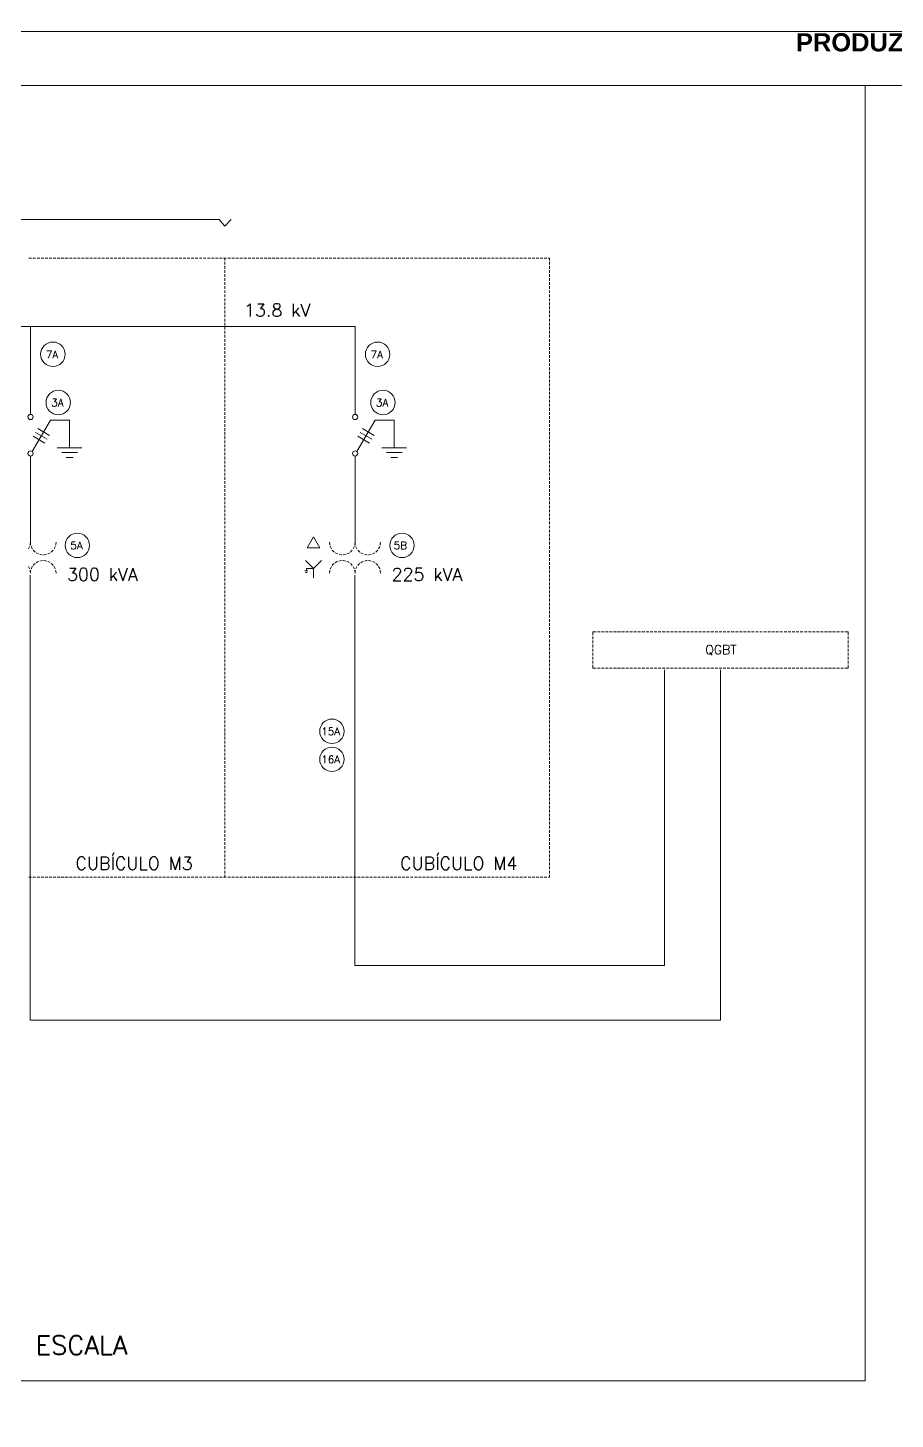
# Model space of a CAD drawing. Header units: inches. Extents: x 5 to 1823, y 18 to 726.
# Drawn here: x 224.7 to 385, y 355.5 to 612.6 of the extents above; entities that cross this region are included whole.
import ezdxf

# ---------------------------------------------------------------- set-up
doc = ezdxf.new("R2010")
doc.units = ezdxf.units.IN
doc.header["$MEASUREMENT"] = 0
for name, color, linetype, true_color in [('PDF2_ENIT-EL00132', 7, 'Continuous', 0x00dddd), ('PDF2_ENIT-EL01132', 7, 'Continuous', 0x00dddd), ('PDF2_ENIT-EL20009', 7, 'Continuous', 0xdcdcdc)]:
    doc.layers.add(name, color=color, linetype=linetype, true_color=true_color)
for name, color, linetype in [('PDF2_ENIT-EL20002', 6, 'Continuous'), ('PDF2_ENIT-EL20006', 6, 'Continuous'), ('PDF2_ENIT-EL2T001', 1, 'Continuous'), ('PDF2_Layer 1', 7, 'Continuous'), ('PDF2_Texto', 1, 'Continuous')]:
    doc.layers.add(name, color=color, linetype=linetype)
doc.styles.add('PDF Arial Bold', font='arialbd.ttf')
doc.styles.add('PDF RomanS', font='romans__.ttf')

msp = doc.modelspace()

# ---------------------------------------------------------------- linework, layer by layer
at = {"layer": 'PDF2_ENIT-EL00132', "lineweight": 5}
for points in [[(262.27, 577.15), (261.15, 575.92), (260.05, 577.15), (172.26, 577.15), (171.16, 578.41), (170.04, 577.15), (82.25, 577.15), (81.15, 575.92), (80.05, 577.15)], [(228.88, 540.11), (232.43, 540.11), (232.43, 534.99)], [(288.9, 540.11), (292.42, 540.11), (292.42, 534.99)], [(230.16, 534.99), (234.7, 534.99)], [(290.15, 534.99), (294.69, 534.99)], [(230.97, 534.09), (233.87, 534.09)], [(231.8, 533.19), (233.06, 533.19)], [(290.99, 534.09), (293.88, 534.09)], [(291.79, 533.19), (293.05, 533.19)]]:
    msp.add_lwpolyline(points, dxfattribs=at)
for centre in [(229.34, 552.26), (289.36, 552.26), (230.33, 543.35), (290.35, 543.35), (233.86, 516.95), (293.87, 516.95), (280.92, 482.59), (280.92, 477.41)]:
    msp.add_circle(centre, 2.26, dxfattribs=at)
at = {"layer": 'PDF2_ENIT-EL01132', "lineweight": 5}
for points in [[(225.4, 570.01), (224.91, 570.01)], [(226.14, 570.01), (225.65, 570.01)], [(226.91, 570.01), (226.41, 570.01)], [(227.65, 570.01), (227.15, 570.01)], [(228.41, 570.01), (227.9, 570.01)], [(229.15, 570.01), (228.66, 570.01)], [(229.89, 570.01), (229.4, 570.01)], [(230.66, 570.01), (230.16, 570.01)], [(231.4, 570.01), (230.9, 570.01)], [(232.16, 570.01), (231.64, 570.01)], [(232.9, 570.01), (232.41, 570.01)], [(233.67, 570.01), (233.15, 570.01)], [(234.41, 570.01), (233.91, 570.01)], [(235.15, 570.01), (234.65, 570.01)], [(235.91, 570.01), (235.39, 570.01)], [(236.65, 570.01), (236.16, 570.01)], [(237.41, 570.01), (236.9, 570.01)], [(238.16, 570.01), (237.66, 570.01)], [(238.9, 570.01), (238.4, 570.01)], [(239.66, 570.01), (239.14, 570.01)], [(240.4, 570.01), (239.91, 570.01)], [(241.16, 570.01), (240.65, 570.01)], [(241.91, 570.01), (241.41, 570.01)], [(242.65, 570.01), (242.15, 570.01)], [(243.41, 570.01), (242.92, 570.01)], [(244.15, 570.01), (243.66, 570.01)], [(244.91, 570.01), (244.4, 570.01)], [(245.65, 570.01), (245.16, 570.01)], [(246.4, 570.01), (245.9, 570.01)], [(247.16, 570.01), (246.67, 570.01)], [(247.9, 570.01), (247.41, 570.01)], [(248.66, 570.01), (248.15, 570.01)], [(249.4, 570.01), (248.91, 570.01)], [(250.15, 570.01), (249.65, 570.01)], [(250.91, 570.01), (250.41, 570.01)], [(251.65, 570.01), (251.16, 570.01)], [(252.41, 570.01), (251.9, 570.01)], [(253.15, 570.01), (252.66, 570.01)], [(253.89, 570.01), (253.4, 570.01)], [(254.66, 570.01), (254.16, 570.01)], [(255.4, 570.01), (254.91, 570.01)], [(256.16, 570.01), (255.65, 570.01)], [(256.9, 570.01), (256.41, 570.01)], [(257.64, 570.01), (257.15, 570.01)], [(258.41, 570.01), (257.91, 570.01)], [(259.15, 570.01), (258.65, 570.01)], [(259.91, 570.01), (259.4, 570.01)], [(260.65, 570.01), (260.16, 570.01)], [(224.91, 455.66), (225.4, 455.66)], [(225.65, 455.66), (226.14, 455.66)], [(226.41, 455.66), (226.91, 455.66)], [(227.15, 455.66), (227.65, 455.66)], [(227.9, 455.66), (228.41, 455.66)], [(228.66, 455.66), (229.15, 455.66)], [(229.4, 455.66), (229.89, 455.66)], [(230.16, 455.66), (230.66, 455.66)], [(230.9, 455.66), (231.4, 455.66)], [(231.64, 455.66), (232.16, 455.66)], [(232.41, 455.66), (232.9, 455.66)], [(233.15, 455.66), (233.67, 455.66)], [(233.91, 455.66), (234.41, 455.66)], [(234.65, 455.66), (235.15, 455.66)], [(235.39, 455.66), (235.91, 455.66)], [(236.16, 455.66), (236.65, 455.66)], [(236.9, 455.66), (237.41, 455.66)], [(237.66, 455.66), (238.16, 455.66)], [(238.4, 455.66), (238.9, 455.66)], [(239.14, 455.66), (239.66, 455.66)], [(239.91, 455.66), (240.4, 455.66)], [(240.65, 455.66), (241.16, 455.66)], [(241.41, 455.66), (241.91, 455.66)], [(242.15, 455.66), (242.65, 455.66)], [(242.92, 455.66), (243.41, 455.66)], [(243.66, 455.66), (244.15, 455.66)], [(244.4, 455.66), (244.91, 455.66)], [(245.16, 455.66), (245.65, 455.66)], [(245.9, 455.66), (246.4, 455.66)], [(246.67, 455.66), (247.16, 455.66)], [(247.41, 455.66), (247.9, 455.66)], [(248.15, 455.66), (248.66, 455.66)], [(248.91, 455.66), (249.4, 455.66)], [(249.65, 455.66), (250.15, 455.66)], [(250.41, 455.66), (250.91, 455.66)], [(251.16, 455.66), (251.65, 455.66)], [(251.9, 455.66), (252.41, 455.66)], [(252.66, 455.66), (253.15, 455.66)], [(253.4, 455.66), (253.89, 455.66)], [(254.16, 455.66), (254.66, 455.66)], [(254.91, 455.66), (255.4, 455.66)], [(255.65, 455.66), (256.16, 455.66)], [(256.41, 455.66), (256.9, 455.66)], [(257.15, 455.66), (257.64, 455.66)], [(257.91, 455.66), (258.41, 455.66)], [(258.65, 455.66), (259.15, 455.66)], [(259.4, 455.66), (259.91, 455.66)], [(260.16, 455.66), (260.65, 455.66)]]:
    msp.add_lwpolyline(points, close=True, dxfattribs=at)
for points in [[(261.39, 570.01), (260.9, 570.01), (261.15, 570.01), (261.15, 569.58)], [(261.15, 569.34), (261.15, 568.84)], [(261.15, 568.6), (261.15, 568.08)], [(261.66, 570.01), (262.16, 570.01)], [(262.4, 570.01), (262.9, 570.01)], [(263.14, 570.01), (263.66, 570.01)], [(263.91, 570.01), (264.4, 570.01)], [(264.65, 570.01), (265.17, 570.01)], [(265.41, 570.01), (265.91, 570.01)], [(266.15, 570.01), (266.65, 570.01)], [(266.89, 570.01), (267.41, 570.01)], [(267.66, 570.01), (268.15, 570.01)], [(268.4, 570.01), (268.92, 570.01)], [(269.16, 570.01), (269.66, 570.01)], [(269.9, 570.01), (270.4, 570.01)], [(270.64, 570.01), (271.16, 570.01)], [(271.41, 570.01), (271.9, 570.01)], [(272.15, 570.01), (272.66, 570.01)], [(272.91, 570.01), (273.41, 570.01)], [(273.65, 570.01), (274.15, 570.01)], [(274.42, 570.01), (274.91, 570.01)], [(275.16, 570.01), (275.65, 570.01)], [(275.9, 570.01), (276.41, 570.01)], [(276.66, 570.01), (277.15, 570.01)], [(277.4, 570.01), (277.9, 570.01)], [(278.17, 570.01), (278.66, 570.01)], [(278.91, 570.01), (279.4, 570.01)], [(279.65, 570.01), (280.16, 570.01)], [(280.41, 570.01), (280.9, 570.01)], [(281.15, 570.01), (281.65, 570.01)], [(281.91, 570.01), (282.41, 570.01)], [(282.66, 570.01), (283.15, 570.01)], [(283.4, 570.01), (283.91, 570.01)], [(284.16, 570.01), (284.65, 570.01)], [(284.9, 570.01), (285.39, 570.01)], [(285.66, 570.01), (286.16, 570.01)], [(286.41, 570.01), (286.9, 570.01)], [(287.15, 570.01), (287.66, 570.01)], [(287.91, 570.01), (288.4, 570.01)], [(288.65, 570.01), (289.14, 570.01)], [(289.41, 570.01), (289.91, 570.01)], [(290.15, 570.01), (290.65, 570.01)], [(290.9, 570.01), (291.41, 570.01)], [(291.66, 570.01), (292.15, 570.01)], [(292.4, 570.01), (292.89, 570.01)], [(293.16, 570.01), (293.66, 570.01)], [(293.9, 570.01), (294.4, 570.01)], [(294.65, 570.01), (295.16, 570.01)], [(295.41, 570.01), (295.9, 570.01)], [(296.15, 570.01), (296.67, 570.01)], [(296.91, 570.01), (297.41, 570.01)], [(297.65, 570.01), (298.15, 570.01)], [(298.39, 570.01), (298.91, 570.01)], [(299.16, 570.01), (299.65, 570.01)], [(299.9, 570.01), (300.42, 570.01)], [(300.66, 570.01), (301.16, 570.01)], [(301.4, 570.01), (301.9, 570.01)], [(302.14, 570.01), (302.66, 570.01)], [(302.91, 570.01), (303.4, 570.01)], [(303.65, 570.01), (304.16, 570.01)], [(304.41, 570.01), (304.91, 570.01)], [(305.15, 570.01), (305.65, 570.01)], [(305.92, 570.01), (306.41, 570.01)], [(306.66, 570.01), (307.15, 570.01)], [(307.4, 570.01), (307.91, 570.01)], [(308.16, 570.01), (308.66, 570.01)], [(308.9, 570.01), (309.4, 570.01)], [(309.67, 570.01), (310.16, 570.01)], [(310.41, 570.01), (310.9, 570.01)], [(311.15, 570.01), (311.66, 570.01)], [(311.91, 570.01), (312.4, 570.01)], [(312.65, 570.01), (313.15, 570.01)], [(313.41, 570.01), (313.91, 570.01)], [(314.16, 570.01), (314.65, 570.01)], [(314.9, 570.01), (315.41, 570.01)], [(315.66, 570.01), (316.15, 570.01)], [(316.4, 570.01), (316.9, 570.01)], [(317.16, 570.01), (317.66, 570.01)], [(317.91, 570.01), (318.4, 570.01)], [(318.65, 570.01), (319.16, 570.01)], [(319.41, 570.01), (319.9, 570.01)], [(320.15, 570.01), (320.64, 570.01)], [(320.91, 570.01), (321.16, 570.01), (321.16, 569.58)], [(321.16, 569.34), (321.16, 568.84)], [(321.16, 568.6), (321.16, 568.08)], [(261.15, 567.83), (261.15, 567.34)], [(261.15, 567.09), (261.15, 566.6)], [(261.15, 566.33), (261.15, 565.84)], [(321.16, 567.83), (321.16, 567.34)], [(321.16, 567.09), (321.16, 566.6)], [(321.16, 566.33), (321.16, 565.84)], [(261.15, 565.59), (261.15, 565.09)], [(261.15, 564.85), (261.15, 564.33)], [(261.15, 564.08), (261.15, 563.59)], [(261.15, 563.34), (261.15, 562.85)], [(321.16, 565.59), (321.16, 565.09)], [(321.16, 564.85), (321.16, 564.33)], [(321.16, 564.08), (321.16, 563.59)], [(321.16, 563.34), (321.16, 562.85)], [(261.15, 562.58), (261.15, 562.09)], [(261.15, 561.84), (261.15, 561.34)], [(261.15, 561.1), (261.15, 560.58)], [(321.16, 562.58), (321.16, 562.09)], [(321.16, 561.84), (321.16, 561.34)], [(321.16, 561.1), (321.16, 560.58)], [(261.15, 560.33), (261.15, 559.84)], [(261.15, 559.59), (261.15, 559.1)], [(261.15, 558.83), (261.15, 558.34)], [(261.15, 558.09), (261.15, 557.6)], [(321.16, 560.33), (321.16, 559.84)], [(321.16, 559.59), (321.16, 559.1)], [(321.16, 558.83), (321.16, 558.34)], [(321.16, 558.09), (321.16, 557.6)], [(261.15, 557.35), (261.15, 556.83)], [(261.15, 556.59), (261.15, 556.09)], [(261.15, 555.84), (261.15, 555.35)], [(321.16, 557.35), (321.16, 556.83)], [(321.16, 556.59), (321.16, 556.09)], [(321.16, 555.84), (321.16, 555.35)], [(261.15, 555.08), (261.15, 554.59)], [(261.15, 554.34), (261.15, 553.85)], [(261.15, 553.6), (261.15, 553.08)], [(261.15, 552.84), (261.15, 552.34)], [(321.16, 555.08), (321.16, 554.59)], [(321.16, 554.34), (321.16, 553.85)], [(321.16, 553.6), (321.16, 553.08)], [(321.16, 552.84), (321.16, 552.34)], [(261.15, 552.09), (261.15, 551.58)], [(261.15, 551.33), (261.15, 550.84)], [(261.15, 550.59), (261.15, 550.1)], [(321.16, 552.09), (321.16, 551.58)], [(321.16, 551.33), (321.16, 550.84)], [(321.16, 550.59), (321.16, 550.1)], [(261.15, 549.85), (261.15, 549.33)], [(261.15, 549.09), (261.15, 548.59)], [(261.15, 548.35), (261.15, 547.83)], [(321.16, 549.85), (321.16, 549.33)], [(321.16, 549.09), (321.16, 548.59)], [(321.16, 548.35), (321.16, 547.83)], [(261.15, 547.58), (261.15, 547.09)], [(261.15, 546.84), (261.15, 546.35)], [(261.15, 546.1), (261.15, 545.58)], [(261.15, 545.34), (261.15, 544.84)], [(321.16, 547.58), (321.16, 547.09)], [(321.16, 546.84), (321.16, 546.35)], [(321.16, 546.1), (321.16, 545.58)], [(321.16, 545.34), (321.16, 544.84)], [(261.15, 544.6), (261.15, 544.08)], [(261.15, 543.83), (261.15, 543.34)], [(261.15, 543.09), (261.15, 542.6)], [(321.16, 544.6), (321.16, 544.08)], [(321.16, 543.83), (321.16, 543.34)], [(321.16, 543.09), (321.16, 542.6)], [(261.15, 542.35), (261.15, 541.83)], [(261.15, 541.59), (261.15, 541.09)], [(261.15, 540.85), (261.15, 540.33)], [(261.15, 540.08), (261.15, 539.59)], [(321.16, 542.35), (321.16, 541.83)], [(321.16, 541.59), (321.16, 541.09)], [(321.16, 540.85), (321.16, 540.33)], [(321.16, 540.08), (321.16, 539.59)], [(261.15, 539.34), (261.15, 538.85)], [(261.15, 538.58), (261.15, 538.08)], [(261.15, 537.84), (261.15, 537.34)], [(321.16, 539.34), (321.16, 538.85)], [(321.16, 538.58), (321.16, 538.08)], [(321.16, 537.84), (321.16, 537.34)], [(261.15, 537.1), (261.15, 536.58)], [(261.15, 536.33), (261.15, 535.84)], [(261.15, 535.59), (261.15, 535.1)], [(261.15, 534.83), (261.15, 534.34)], [(321.16, 537.1), (321.16, 536.58)], [(321.16, 536.33), (321.16, 535.84)], [(321.16, 535.59), (321.16, 535.1)], [(321.16, 534.83), (321.16, 534.34)], [(261.15, 534.09), (261.15, 533.59)], [(261.15, 533.35), (261.15, 532.83)], [(261.15, 532.58), (261.15, 532.09)], [(321.16, 534.09), (321.16, 533.59)], [(321.16, 533.35), (321.16, 532.83)], [(321.16, 532.58), (321.16, 532.09)], [(261.15, 531.84), (261.15, 531.35)], [(261.15, 531.08), (261.15, 530.59)], [(261.15, 530.34), (261.15, 529.84)], [(321.16, 531.84), (321.16, 531.35)], [(321.16, 531.08), (321.16, 530.59)], [(321.16, 530.34), (321.16, 529.84)], [(261.15, 529.6), (261.15, 529.08)], [(261.15, 528.83), (261.15, 528.34)], [(261.15, 528.09), (261.15, 527.6)], [(261.15, 527.33), (261.15, 526.84)], [(321.16, 529.6), (321.16, 529.08)], [(321.16, 528.83), (321.16, 528.34)], [(321.16, 528.09), (321.16, 527.6)], [(321.16, 527.33), (321.16, 526.84)], [(261.15, 526.59), (261.15, 526.1)], [(261.15, 525.85), (261.15, 525.33)], [(261.15, 525.08), (261.15, 524.59)], [(321.16, 526.59), (321.16, 526.1)], [(321.16, 525.85), (321.16, 525.33)], [(321.16, 525.08), (321.16, 524.59)], [(261.15, 524.34), (261.15, 523.85)], [(261.15, 523.58), (261.15, 523.09)], [(261.15, 522.84), (261.15, 522.35)], [(261.15, 522.1), (261.15, 521.58)], [(321.16, 524.34), (321.16, 523.85)], [(321.16, 523.58), (321.16, 523.09)], [(321.16, 522.84), (321.16, 522.35)], [(321.16, 522.1), (321.16, 521.58)], [(261.15, 521.34), (261.15, 520.84)], [(261.15, 520.59), (261.15, 520.1)], [(261.15, 519.83), (261.15, 519.34)], [(321.16, 521.34), (321.16, 520.84)], [(321.16, 520.59), (321.16, 520.1)], [(321.16, 519.83), (321.16, 519.34)], [(261.15, 519.09), (261.15, 518.6)], [(261.15, 518.35), (261.15, 517.83)], [(261.15, 517.59), (261.15, 517.09)], [(261.15, 516.85), (261.15, 516.33)], [(321.16, 519.09), (321.16, 518.6)], [(321.16, 518.35), (321.16, 517.83)], [(321.16, 517.59), (321.16, 517.09)], [(321.16, 516.85), (321.16, 516.33)], [(261.15, 516.08), (261.15, 515.59)], [(261.15, 515.34), (261.15, 514.85)], [(261.15, 514.6), (261.15, 514.08)], [(321.16, 516.08), (321.16, 515.59)], [(321.16, 515.34), (321.16, 514.85)], [(321.16, 514.6), (321.16, 514.08)], [(261.15, 513.84), (261.15, 513.34)], [(261.15, 513.1), (261.15, 512.58)], [(261.15, 512.33), (261.15, 511.84)], [(321.16, 513.84), (321.16, 513.34)], [(321.16, 513.1), (321.16, 512.58)], [(321.16, 512.33), (321.16, 511.84)], [(261.15, 511.59), (261.15, 511.1)], [(261.15, 510.85), (261.15, 510.33)], [(261.15, 510.09), (261.15, 509.59)], [(261.15, 509.35), (261.15, 508.83)], [(321.16, 511.59), (321.16, 511.1)], [(321.16, 510.85), (321.16, 510.33)], [(321.16, 510.09), (321.16, 509.59)], [(321.16, 509.35), (321.16, 508.83)], [(261.15, 508.58), (261.15, 508.09)], [(261.15, 507.84), (261.15, 507.35)], [(261.15, 507.1), (261.15, 506.58)], [(321.16, 508.58), (321.16, 508.09)], [(321.16, 507.84), (321.16, 507.35)], [(321.16, 507.1), (321.16, 506.58)], [(261.15, 506.34), (261.15, 505.84)], [(261.15, 505.6), (261.15, 505.08)], [(261.15, 504.83), (261.15, 504.34)], [(261.15, 504.09), (261.15, 503.6)], [(321.16, 506.34), (321.16, 505.84)], [(321.16, 505.6), (321.16, 505.08)], [(321.16, 504.83), (321.16, 504.34)], [(321.16, 504.09), (321.16, 503.6)], [(261.15, 503.33), (261.15, 502.83)], [(261.15, 502.59), (261.15, 502.09)], [(261.15, 501.85), (261.15, 501.33)], [(321.16, 503.33), (321.16, 502.83)], [(321.16, 502.59), (321.16, 502.09)], [(321.16, 501.85), (321.16, 501.33)], [(261.15, 501.08), (261.15, 500.59)], [(261.15, 500.34), (261.15, 499.85)], [(261.15, 499.58), (261.15, 499.09)], [(261.15, 498.84), (261.15, 498.34)], [(321.16, 501.08), (321.16, 500.59)], [(321.16, 500.34), (321.16, 499.85)], [(321.16, 499.58), (321.16, 499.09)], [(321.16, 498.84), (321.16, 498.34)], [(329.13, 500.37), (329.13, 500.97), (329.74, 500.97)], [(329.13, 500.12), (329.13, 499.6)], [(329.13, 499.35), (329.13, 498.86)], [(329.98, 500.97), (330.48, 500.97)], [(330.73, 500.97), (331.24, 500.97)], [(331.49, 500.97), (331.98, 500.97)], [(332.23, 500.97), (332.72, 500.97)], [(332.99, 500.97), (333.49, 500.97)], [(333.73, 500.97), (334.23, 500.97)], [(334.47, 500.97), (334.99, 500.97)], [(335.24, 500.97), (335.73, 500.97)], [(335.98, 500.97), (336.47, 500.97)], [(336.74, 500.97), (337.24, 500.97)], [(337.48, 500.97), (337.98, 500.97)], [(338.22, 500.97), (338.74, 500.97)], [(338.99, 500.97), (339.48, 500.97)], [(339.73, 500.97), (340.22, 500.97)], [(340.49, 500.97), (340.99, 500.97)], [(341.23, 500.97), (341.73, 500.97)], [(341.97, 500.97), (342.49, 500.97)], [(342.74, 500.97), (343.23, 500.97)], [(343.48, 500.97), (343.99, 500.97)], [(344.24, 500.97), (344.74, 500.97)], [(344.98, 500.97), (345.48, 500.97)], [(345.72, 500.97), (346.24, 500.97)], [(346.49, 500.97), (346.98, 500.97)], [(347.23, 500.97), (347.74, 500.97)], [(347.99, 500.97), (348.48, 500.97)], [(348.73, 500.97), (349.23, 500.97)], [(349.47, 500.97), (349.99, 500.97)], [(350.24, 500.97), (350.73, 500.97)], [(350.98, 500.97), (351.49, 500.97)], [(351.74, 500.97), (352.23, 500.97)], [(352.48, 500.97), (352.98, 500.97)], [(353.24, 500.97), (353.74, 500.97)], [(353.99, 500.97), (354.48, 500.97)], [(354.73, 500.97), (355.24, 500.97)], [(355.49, 500.97), (355.98, 500.97)], [(356.23, 500.97), (356.72, 500.97)], [(356.99, 500.97), (357.49, 500.97)], [(357.74, 500.97), (358.23, 500.97)], [(358.48, 500.97), (358.99, 500.97)], [(359.24, 500.97), (359.73, 500.97)], [(359.98, 500.97), (360.47, 500.97)], [(360.74, 500.97), (361.24, 500.97)], [(361.48, 500.97), (361.98, 500.97)], [(362.23, 500.97), (362.74, 500.97)], [(362.99, 500.97), (363.48, 500.97)], [(363.73, 500.97), (364.22, 500.97)], [(364.49, 500.97), (364.99, 500.97)], [(365.23, 500.97), (365.73, 500.97)], [(365.98, 500.97), (366.49, 500.97)], [(366.74, 500.97), (367.23, 500.97)], [(367.48, 500.97), (367.97, 500.97)], [(368.24, 500.97), (368.74, 500.97)], [(368.98, 500.97), (369.48, 500.97)], [(369.72, 500.97), (370.24, 500.97)], [(370.49, 500.97), (370.98, 500.97)], [(371.23, 500.97), (371.72, 500.97)], [(371.99, 500.97), (372.49, 500.97)], [(372.73, 500.97), (373.23, 500.97)], [(373.47, 500.97), (373.99, 500.97)], [(374.24, 500.97), (374.73, 500.97)], [(374.98, 500.97), (375.49, 500.97)], [(375.74, 500.97), (376.33, 500.97), (376.33, 500.37)], [(376.33, 500.12), (376.33, 499.6)], [(376.33, 499.35), (376.33, 498.86)], [(261.15, 498.1), (261.15, 497.58)], [(261.15, 497.33), (261.15, 496.84)], [(261.15, 496.59), (261.15, 496.1)], [(321.16, 498.1), (321.16, 497.58)], [(321.16, 497.33), (321.16, 496.84)], [(321.16, 496.59), (321.16, 496.1)], [(329.13, 498.61), (329.13, 498.1)], [(329.13, 497.85), (329.13, 497.36)], [(329.13, 497.11), (329.13, 496.62)], [(329.13, 496.35), (329.13, 495.85)], [(376.33, 498.61), (376.33, 498.1)], [(376.33, 497.85), (376.33, 497.36)], [(376.33, 497.11), (376.33, 496.62)], [(376.33, 496.35), (376.33, 495.85)], [(261.15, 495.83), (261.15, 495.34)], [(261.15, 495.09), (261.15, 494.6)], [(261.15, 494.35), (261.15, 493.83)], [(321.16, 495.83), (321.16, 495.34)], [(321.16, 495.09), (321.16, 494.6)], [(321.16, 494.35), (321.16, 493.83)], [(329.13, 495.61), (329.13, 495.11)], [(329.74, 494.24), (329.13, 494.24), (329.13, 494.86)], [(330.48, 494.24), (329.98, 494.24)], [(331.24, 494.24), (330.73, 494.24)], [(331.98, 494.24), (331.49, 494.24)], [(332.72, 494.24), (332.23, 494.24)], [(333.49, 494.24), (332.99, 494.24)], [(334.23, 494.24), (333.73, 494.24)], [(334.99, 494.24), (334.47, 494.24)], [(335.73, 494.24), (335.24, 494.24)], [(336.47, 494.24), (335.98, 494.24)], [(337.24, 494.24), (336.74, 494.24)], [(337.98, 494.24), (337.48, 494.24)], [(338.74, 494.24), (338.22, 494.24)], [(339.48, 494.24), (338.99, 494.24)], [(340.22, 494.24), (339.73, 494.24)], [(340.99, 494.24), (340.49, 494.24)], [(341.73, 494.24), (341.23, 494.24)], [(342.49, 494.24), (341.97, 494.24)], [(343.23, 494.24), (342.74, 494.24)], [(343.99, 494.24), (343.48, 494.24)], [(344.74, 494.24), (344.24, 494.24)], [(345.48, 494.24), (344.98, 494.24)], [(346.24, 494.24), (345.72, 494.24)], [(346.98, 494.24), (346.49, 494.24)], [(347.74, 494.24), (347.23, 494.24)], [(348.48, 494.24), (347.99, 494.24)], [(349.23, 494.24), (348.73, 494.24)], [(349.99, 494.24), (349.47, 494.24)], [(350.73, 494.24), (350.24, 494.24)], [(351.49, 494.24), (350.98, 494.24)], [(352.23, 494.24), (351.74, 494.24)], [(352.98, 494.24), (352.48, 494.24)], [(353.74, 494.24), (353.24, 494.24)], [(354.48, 494.24), (353.99, 494.24)], [(355.24, 494.24), (354.73, 494.24)], [(355.98, 494.24), (355.49, 494.24)], [(356.72, 494.24), (356.23, 494.24)], [(357.49, 494.24), (356.99, 494.24)], [(358.23, 494.24), (357.74, 494.24)], [(358.99, 494.24), (358.48, 494.24)], [(359.73, 494.24), (359.24, 494.24)], [(360.47, 494.24), (359.98, 494.24)], [(361.24, 494.24), (360.74, 494.24)], [(361.98, 494.24), (361.48, 494.24)], [(362.74, 494.24), (362.23, 494.24)], [(363.48, 494.24), (362.99, 494.24)], [(364.22, 494.24), (363.73, 494.24)], [(364.99, 494.24), (364.49, 494.24)], [(365.73, 494.24), (365.23, 494.24)], [(366.49, 494.24), (365.98, 494.24)], [(367.23, 494.24), (366.74, 494.24)], [(367.97, 494.24), (367.48, 494.24)], [(368.74, 494.24), (368.24, 494.24)], [(369.48, 494.24), (368.98, 494.24)], [(370.24, 494.24), (369.72, 494.24)], [(370.98, 494.24), (370.49, 494.24)], [(371.72, 494.24), (371.23, 494.24)], [(372.49, 494.24), (371.99, 494.24)], [(373.23, 494.24), (372.73, 494.24)], [(373.99, 494.24), (373.47, 494.24)], [(374.73, 494.24), (374.24, 494.24)], [(375.49, 494.24), (374.98, 494.24)], [(376.33, 494.86), (376.33, 494.24), (375.74, 494.24)], [(376.33, 495.61), (376.33, 495.11)], [(261.15, 493.58), (261.15, 493.09)], [(261.15, 492.84), (261.15, 492.35)], [(261.15, 492.08), (261.15, 491.59)], [(261.15, 491.34), (261.15, 490.85)], [(321.16, 493.58), (321.16, 493.09)], [(321.16, 492.84), (321.16, 492.35)], [(321.16, 492.08), (321.16, 491.59)], [(321.16, 491.34), (321.16, 490.85)], [(261.15, 490.6), (261.15, 490.08)], [(261.15, 489.84), (261.15, 489.34)], [(261.15, 489.09), (261.15, 488.6)], [(321.16, 490.6), (321.16, 490.08)], [(321.16, 489.84), (321.16, 489.34)], [(321.16, 489.09), (321.16, 488.6)], [(261.15, 488.33), (261.15, 487.84)], [(261.15, 487.59), (261.15, 487.1)], [(261.15, 486.85), (261.15, 486.33)], [(261.15, 486.09), (261.15, 485.59)], [(321.16, 488.33), (321.16, 487.84)], [(321.16, 487.59), (321.16, 487.1)], [(321.16, 486.85), (321.16, 486.33)], [(321.16, 486.09), (321.16, 485.59)], [(261.15, 485.34), (261.15, 484.85)], [(261.15, 484.58), (261.15, 484.09)], [(261.15, 483.84), (261.15, 483.35)], [(321.16, 485.34), (321.16, 484.85)], [(321.16, 484.58), (321.16, 484.09)], [(321.16, 483.84), (321.16, 483.35)], [(261.15, 483.1), (261.15, 482.58)], [(261.15, 482.34), (261.15, 481.84)], [(261.15, 481.6), (261.15, 481.1)], [(261.15, 480.83), (261.15, 480.34)], [(321.16, 483.1), (321.16, 482.58)], [(321.16, 482.34), (321.16, 481.84)], [(321.16, 481.6), (321.16, 481.1)], [(321.16, 480.83), (321.16, 480.34)], [(261.15, 480.09), (261.15, 479.6)], [(261.15, 479.35), (261.15, 478.83)], [(261.15, 478.59), (261.15, 478.09)], [(321.16, 480.09), (321.16, 479.6)], [(321.16, 479.35), (321.16, 478.83)], [(321.16, 478.59), (321.16, 478.09)], [(261.15, 477.85), (261.15, 477.33)], [(261.15, 477.08), (261.15, 476.59)], [(261.15, 476.34), (261.15, 475.85)], [(321.16, 477.85), (321.16, 477.33)], [(321.16, 477.08), (321.16, 476.59)], [(321.16, 476.34), (321.16, 475.85)], [(261.15, 475.6), (261.15, 475.08)], [(261.15, 474.84), (261.15, 474.34)], [(261.15, 474.1), (261.15, 473.58)], [(261.15, 473.33), (261.15, 472.84)], [(321.16, 475.6), (321.16, 475.08)], [(321.16, 474.84), (321.16, 474.34)], [(321.16, 474.1), (321.16, 473.58)], [(321.16, 473.33), (321.16, 472.84)], [(261.15, 472.59), (261.15, 472.1)], [(261.15, 471.85), (261.15, 471.33)], [(261.15, 471.09), (261.15, 470.59)], [(321.16, 472.59), (321.16, 472.1)], [(321.16, 471.85), (321.16, 471.33)], [(321.16, 471.09), (321.16, 470.59)], [(261.15, 470.35), (261.15, 469.83)], [(261.15, 469.58), (261.15, 469.09)], [(261.15, 468.84), (261.15, 468.35)], [(261.15, 468.1), (261.15, 467.59)], [(321.16, 470.35), (321.16, 469.83)], [(321.16, 469.58), (321.16, 469.09)], [(321.16, 468.84), (321.16, 468.35)], [(321.16, 468.1), (321.16, 467.59)], [(261.15, 467.34), (261.15, 466.84)], [(261.15, 466.6), (261.15, 466.08)], [(261.15, 465.83), (261.15, 465.34)], [(321.16, 467.34), (321.16, 466.84)], [(321.16, 466.6), (321.16, 466.08)], [(321.16, 465.83), (321.16, 465.34)], [(261.15, 465.09), (261.15, 464.6)], [(261.15, 464.33), (261.15, 463.84)], [(261.15, 463.59), (261.15, 463.09)], [(261.15, 462.85), (261.15, 462.33)], [(321.16, 465.09), (321.16, 464.6)], [(321.16, 464.33), (321.16, 463.84)], [(321.16, 463.59), (321.16, 463.09)], [(321.16, 462.85), (321.16, 462.33)], [(261.15, 462.08), (261.15, 461.59)], [(261.15, 461.34), (261.15, 460.85)], [(261.15, 460.58), (261.15, 460.09)], [(321.16, 462.08), (321.16, 461.59)], [(321.16, 461.34), (321.16, 460.85)], [(321.16, 460.58), (321.16, 460.09)], [(261.15, 459.84), (261.15, 459.35)], [(261.15, 459.1), (261.15, 458.58)], [(261.15, 458.34), (261.15, 457.84)], [(321.16, 459.84), (321.16, 459.35)], [(321.16, 459.1), (321.16, 458.58)], [(321.16, 458.34), (321.16, 457.84)], [(261.15, 456.09), (261.15, 455.66), (260.9, 455.66), (261.39, 455.66)], [(261.15, 457.59), (261.15, 457.1)], [(261.15, 456.83), (261.15, 456.34)], [(262.16, 455.66), (261.66, 455.66)], [(262.9, 455.66), (262.4, 455.66)], [(263.66, 455.66), (263.14, 455.66)], [(264.4, 455.66), (263.91, 455.66)], [(265.17, 455.66), (264.65, 455.66)], [(265.91, 455.66), (265.41, 455.66)], [(266.65, 455.66), (266.15, 455.66)], [(267.41, 455.66), (266.89, 455.66)], [(268.15, 455.66), (267.66, 455.66)], [(268.92, 455.66), (268.4, 455.66)], [(269.66, 455.66), (269.16, 455.66)], [(270.4, 455.66), (269.9, 455.66)], [(271.16, 455.66), (270.64, 455.66)], [(271.9, 455.66), (271.41, 455.66)], [(272.66, 455.66), (272.15, 455.66)], [(273.41, 455.66), (272.91, 455.66)], [(274.15, 455.66), (273.65, 455.66)], [(274.91, 455.66), (274.42, 455.66)], [(275.65, 455.66), (275.16, 455.66)], [(276.41, 455.66), (275.9, 455.66)], [(277.15, 455.66), (276.66, 455.66)], [(277.9, 455.66), (277.4, 455.66)], [(278.66, 455.66), (278.17, 455.66)], [(279.4, 455.66), (278.91, 455.66)], [(280.16, 455.66), (279.65, 455.66)], [(280.9, 455.66), (280.41, 455.66)], [(281.65, 455.66), (281.15, 455.66)], [(282.41, 455.66), (281.91, 455.66)], [(283.15, 455.66), (282.66, 455.66)], [(283.91, 455.66), (283.4, 455.66)], [(284.65, 455.66), (284.16, 455.66)], [(285.39, 455.66), (284.9, 455.66)], [(286.16, 455.66), (285.66, 455.66)], [(286.9, 455.66), (286.41, 455.66)], [(287.66, 455.66), (287.15, 455.66)], [(288.4, 455.66), (287.91, 455.66)], [(289.14, 455.66), (288.65, 455.66)], [(289.91, 455.66), (289.41, 455.66)], [(290.65, 455.66), (290.15, 455.66)], [(291.41, 455.66), (290.9, 455.66)], [(292.15, 455.66), (291.66, 455.66)], [(292.89, 455.66), (292.4, 455.66)], [(293.66, 455.66), (293.16, 455.66)], [(294.4, 455.66), (293.9, 455.66)], [(295.16, 455.66), (294.65, 455.66)], [(295.9, 455.66), (295.41, 455.66)], [(296.67, 455.66), (296.15, 455.66)], [(297.41, 455.66), (296.91, 455.66)], [(298.15, 455.66), (297.65, 455.66)], [(298.91, 455.66), (298.39, 455.66)], [(299.65, 455.66), (299.16, 455.66)], [(300.42, 455.66), (299.9, 455.66)], [(301.16, 455.66), (300.66, 455.66)], [(301.9, 455.66), (301.4, 455.66)], [(302.66, 455.66), (302.14, 455.66)], [(303.4, 455.66), (302.91, 455.66)], [(304.16, 455.66), (303.65, 455.66)], [(304.91, 455.66), (304.41, 455.66)], [(305.65, 455.66), (305.15, 455.66)], [(306.41, 455.66), (305.92, 455.66)], [(307.15, 455.66), (306.66, 455.66)], [(307.91, 455.66), (307.4, 455.66)], [(308.66, 455.66), (308.16, 455.66)], [(309.4, 455.66), (308.9, 455.66)], [(310.16, 455.66), (309.67, 455.66)], [(310.9, 455.66), (310.41, 455.66)], [(311.66, 455.66), (311.15, 455.66)], [(312.4, 455.66), (311.91, 455.66)], [(313.15, 455.66), (312.65, 455.66)], [(313.91, 455.66), (313.41, 455.66)], [(314.65, 455.66), (314.16, 455.66)], [(315.41, 455.66), (314.9, 455.66)], [(316.15, 455.66), (315.66, 455.66)], [(316.9, 455.66), (316.4, 455.66)], [(317.66, 455.66), (317.16, 455.66)], [(318.4, 455.66), (317.91, 455.66)], [(319.16, 455.66), (318.65, 455.66)], [(319.9, 455.66), (319.41, 455.66)], [(320.64, 455.66), (320.15, 455.66)], [(321.16, 456.09), (321.16, 455.66), (320.91, 455.66)], [(321.16, 457.59), (321.16, 457.1)], [(321.16, 456.83), (321.16, 456.34)]]:
    msp.add_lwpolyline(points, dxfattribs=at)
at = {"layer": 'PDF2_ENIT-EL20002', "lineweight": 5}
for points in [[(225.13, 511.43), (225.13, 429.21), (352.73, 429.21), (352.73, 493.92)], [(285.15, 511.43), (285.15, 439.32), (342.4, 439.32), (342.4, 493.92)]]:
    msp.add_lwpolyline(points, dxfattribs=at)
at = {"layer": 'PDF2_ENIT-EL20006', "lineweight": 5}
for points in [[(155.29, 485.7), (155.29, 468.95), (193.81, 468.95), (193.81, 557.42), (225.2, 557.42), (225.2, 541.14)], [(225.2, 557.42), (285.19, 557.42), (285.19, 541.14)], [(225.2, 517.54), (225.2, 533.46)], [(285.19, 517.54), (285.19, 533.46)]]:
    msp.add_lwpolyline(points, dxfattribs=at)
at = {"layer": 'PDF2_ENIT-EL20009', "lineweight": 5}
for points in [[(225.52, 534.27), (228.88, 540.11)], [(285.51, 534.27), (288.9, 540.11)], [(228.3, 536.56), (226.1, 537.82)], [(228.73, 537.28), (226.53, 538.56)], [(288.29, 536.56), (286.11, 537.82)], [(288.72, 537.28), (286.54, 538.56)], [(227.87, 535.82), (225.69, 537.1)], [(287.89, 535.82), (285.69, 537.1)], [(225.11, 516.98), (225.16, 517.11), (225.2, 517.54), (225.22, 517.11), (225.27, 516.98)], [(229.83, 516.98), (229.87, 517.11), (229.92, 517.54)], [(280.48, 517.54), (280.52, 517.11), (280.55, 516.98)], [(285.1, 516.98), (285.15, 517.11), (285.19, 517.54), (285.24, 517.11), (285.26, 516.98)], [(289.84, 516.98), (289.86, 517.11), (289.91, 517.54)], [(224.82, 516.28), (224.84, 516.31), (225.02, 516.69), (225.04, 516.73)], [(225.34, 516.73), (225.36, 516.69), (225.54, 516.31), (225.56, 516.28)], [(225.72, 516.08), (225.81, 515.95), (226.05, 515.72)], [(226.26, 515.59), (226.5, 515.43), (226.71, 515.36)], [(226.93, 515.27), (227.33, 515.21), (227.42, 515.21)], [(227.67, 515.21), (227.76, 515.21), (228.16, 515.27)], [(228.41, 515.36), (228.59, 515.43), (228.86, 515.59)], [(229.04, 515.72), (229.29, 515.95), (229.4, 516.08)], [(229.56, 516.28), (229.56, 516.31), (229.76, 516.69), (229.76, 516.73)], [(280.61, 516.73), (280.64, 516.69), (280.81, 516.31), (280.84, 516.28)], [(280.99, 516.08), (281.08, 515.95), (281.33, 515.72)], [(281.53, 515.59), (281.78, 515.43), (281.98, 515.36)], [(282.23, 515.27), (282.61, 515.21), (282.72, 515.21)], [(282.97, 515.21), (283.06, 515.21), (283.46, 515.27)], [(283.69, 515.36), (283.89, 515.43), (284.14, 515.59)], [(284.34, 515.72), (284.56, 515.95), (284.68, 516.08)], [(284.83, 516.28), (284.83, 516.31), (285.04, 516.69), (285.04, 516.73)], [(285.35, 516.73), (285.35, 516.69), (285.55, 516.31), (285.55, 516.28)], [(285.71, 516.08), (285.8, 515.95), (286.07, 515.72)], [(286.27, 515.59), (286.5, 515.43), (286.7, 515.36)], [(286.94, 515.27), (287.33, 515.21), (287.44, 515.21)], [(287.68, 515.21), (287.77, 515.21), (288.18, 515.27)], [(288.4, 515.36), (288.61, 515.43), (288.85, 515.59)], [(289.05, 515.72), (289.3, 515.95), (289.39, 516.08)], [(289.55, 516.28), (289.55, 516.31), (289.75, 516.69), (289.77, 516.73)], [(225.04, 512.6), (225.02, 512.65), (224.84, 513.03), (224.82, 513.05)], [(225.27, 512.35), (225.22, 512.22), (225.2, 511.79), (225.16, 512.22), (225.11, 512.38)], [(225.56, 513.05), (225.54, 513.03), (225.36, 512.65), (225.34, 512.6)], [(226.05, 513.61), (225.81, 513.39), (225.69, 513.25)], [(226.68, 513.97), (226.5, 513.9), (226.26, 513.75)], [(227.42, 514.15), (227.33, 514.15), (226.93, 514.06)], [(228.16, 514.06), (227.76, 514.15), (227.67, 514.15)], [(228.84, 513.77), (228.59, 513.9), (228.39, 513.99)], [(229.4, 513.25), (229.29, 513.39), (229.04, 513.61)], [(229.76, 512.6), (229.76, 512.65), (229.56, 513.03), (229.53, 513.05)], [(229.92, 511.79), (229.87, 512.22), (229.83, 512.38)], [(280.55, 512.35), (280.52, 512.22), (280.48, 511.79)], [(280.84, 513.05), (280.81, 513.03), (280.64, 512.65), (280.61, 512.6)], [(281.33, 513.61), (281.08, 513.39), (280.99, 513.25)], [(281.98, 513.97), (281.78, 513.9), (281.53, 513.75)], [(282.7, 514.15), (282.61, 514.15), (282.21, 514.06)], [(283.44, 514.06), (283.06, 514.15), (282.95, 514.15)], [(284.12, 513.77), (283.89, 513.9), (283.69, 513.99)], [(284.68, 513.25), (284.56, 513.39), (284.32, 513.61)], [(285.04, 512.6), (285.04, 512.65), (284.83, 513.03), (284.83, 513.05)], [(285.26, 512.35), (285.24, 512.22), (285.19, 511.79), (285.15, 512.22), (285.1, 512.38)], [(285.55, 513.05), (285.55, 513.03), (285.35, 512.65), (285.33, 512.6)], [(286.05, 513.61), (285.8, 513.39), (285.71, 513.25)], [(286.7, 513.97), (286.5, 513.9), (286.25, 513.75)], [(287.42, 514.15), (287.33, 514.15), (286.92, 514.06)], [(288.16, 514.06), (287.77, 514.15), (287.66, 514.15)], [(288.83, 513.77), (288.61, 513.9), (288.4, 513.99)], [(289.39, 513.25), (289.3, 513.39), (289.03, 513.61)], [(289.75, 512.6), (289.75, 512.65), (289.55, 513.03), (289.55, 513.05)], [(289.91, 511.79), (289.86, 512.22), (289.84, 512.38)]]:
    msp.add_lwpolyline(points, dxfattribs=at)
for centre in [(225.21, 540.68), (285.2, 540.68), (225.21, 533.94), (225.21, 533.94), (285.2, 533.94), (285.2, 533.94)]:
    msp.add_circle(centre, 0.483, dxfattribs=at)
at = {"layer": 'PDF2_ENIT-EL2T001', "lineweight": 5}
msp.add_lwpolyline([(277.51, 518.51), (278.68, 516.49), (276.35, 516.49)], close=True, dxfattribs=at)
for points in [[(275.9, 512.26), (276.46, 512.26)], [(276.01, 511.95), (276.35, 511.95)], [(276.19, 512.26), (276.19, 512.67), (277.51, 512.67), (276.05, 514.15)], [(277.51, 510.92), (277.51, 512.67), (279, 514.15)], [(276.19, 511.66), (276.19, 511.66)]]:
    msp.add_lwpolyline(points, dxfattribs=at)
at = {"layer": 'PDF2_Layer 1', "color": 30, "lineweight": 5, "true_color": 0xff7f00}
msp.add_lwpolyline([(25.47, 611.93), (866.45, 611.93), (866.45, 17.96), (25.47, 17.96)], close=True, dxfattribs=at)
at = {"layer": 'PDF2_Layer 1', "lineweight": 5}
msp.add_lwpolyline([(50.46, 27.95), (50.46, 601.94), (856.46, 601.94), (856.46, 27.95)], close=True, dxfattribs=at)
msp.add_lwpolyline([(50.46, 27.95), (50.46, 601.94), (856.46, 601.94), (856.46, 27.95)], close=True, dxfattribs=at)
msp.add_lwpolyline([(50.46, 27.95), (50.46, 601.94), (856.46, 601.94), (856.46, 27.95)], close=True, dxfattribs=at)
msp.add_lwpolyline([(50.46, 362.55), (379.49, 362.55), (379.49, 601.94)], dxfattribs=at)

# ---------------------------------------------------------------- texts
at = {"layer": 'PDF2_Texto', "color": 7, "insert": (366.69, 608.19), "char_height": 3.3677, "attachment_point": 7, "style": 'PDF Arial Bold'}
msp.add_mtext('PRODUZIDO POR UMA VERSÃO DO AUTODESK PARA ESTUDANTES', dxfattribs=at)
at = {"layer": 'PDF2_Texto', "attachment_point": 7, "style": 'PDF RomanS'}
for s, insert, char_height in [('13.8 kV', (264.67, 559.25), 2.362), ('7A', (228.05, 551.53), 1.4), ('7A', (288.07, 551.53), 1.4), ('3A', (229.04, 542.63), 1.4), ('3A', (289.05, 542.63), 1.4), ('5A', (232.57, 516.23), 1.4), ('5B', (292.33, 516.23), 1.4), ('300 kVA', (231.96, 510.4), 2.362), ('225 kVA', (291.95, 510.4), 2.362), ('QGBT', (349.92, 496.67), 1.685), ('15A', (278.95, 481.87), 1.4), ('16A', (278.95, 476.69), 1.4), ('CUBÍCULO M3', (233.51, 457.01), 2.3625), ('CUBÍCULO M4', (293.52, 457.01), 2.3625)]:
    msp.add_mtext(s, dxfattribs=dict(at, insert=insert, char_height=char_height))
at = {"layer": 'PDF2_Texto', "color": 6, "insert": (226.17, 367.4), "char_height": 3.5, "attachment_point": 7, "style": 'PDF RomanS'}
msp.add_mtext('ESCALA', dxfattribs=at)

doc.saveas('drawing.dxf')
